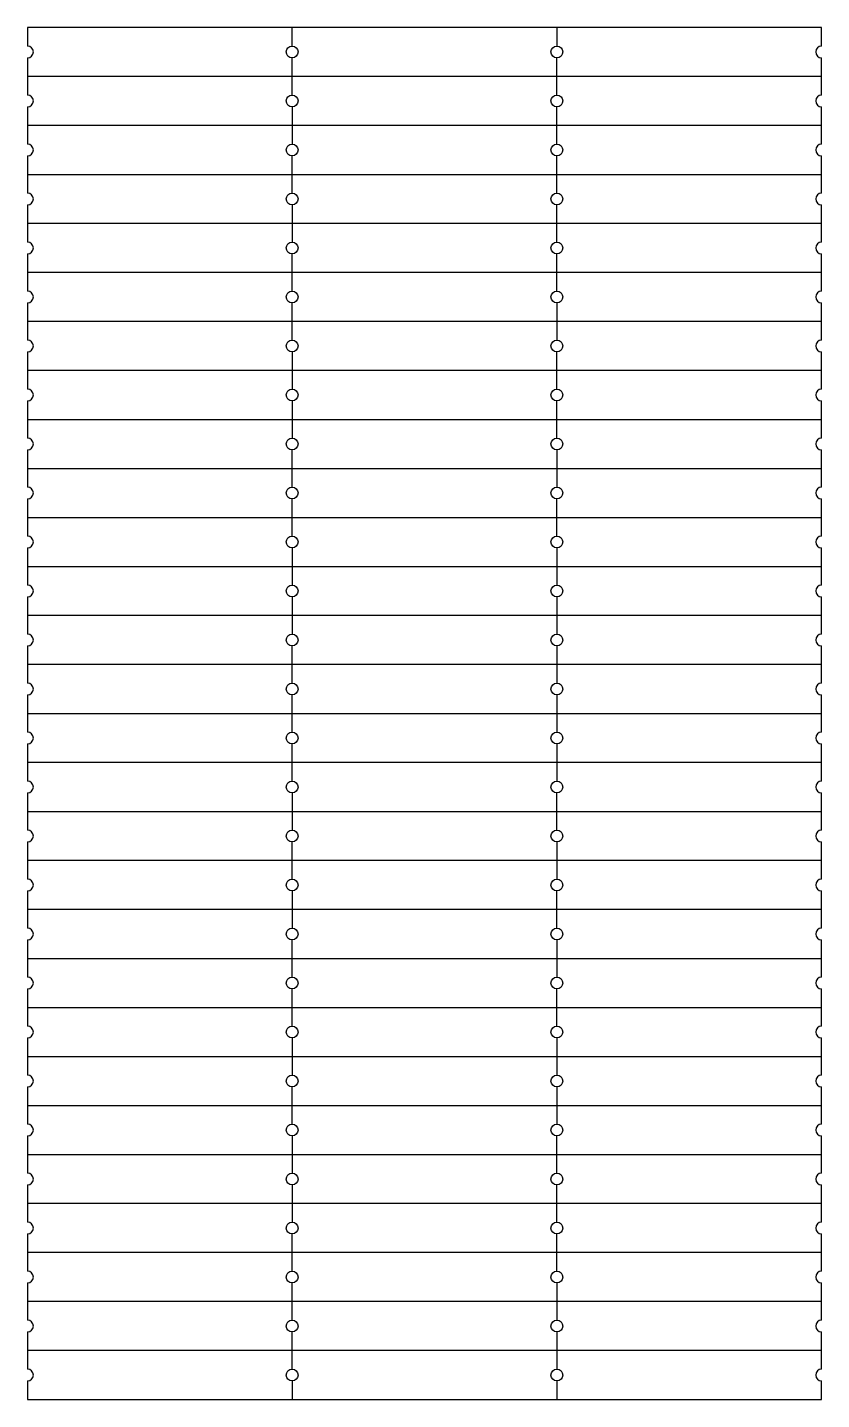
# Model space of a CAD drawing. Header units: millimetres. Extents: x 25 to 430, y 14 to 714.
import ezdxf

# ---------------------------------------------------------------- set-up
doc = ezdxf.new("R2010")
doc.units = ezdxf.units.MM

msp = doc.modelspace()

# ---------------------------------------------------------------- linework, layer by layer
at = {"color": 1}
for p, q in [((24.55, 714.09), (24.55, 704.59)), ((429.55, 714.09), (24.55, 714.09)), ((159.55, 704.59), (159.55, 714.09)), ((294.55, 714.09), (294.55, 704.59)), ((429.55, 704.59), (429.55, 714.09)), ((24.55, 698.59), (24.55, 679.59)), ((159.55, 679.59), (159.55, 698.59)), ((294.55, 679.59), (294.55, 698.59)), ((429.55, 679.59), (429.55, 698.59)), ((429.55, 689.09), (24.55, 689.09)), ((24.55, 673.59), (24.55, 654.59)), ((159.55, 673.59), (159.55, 654.59)), ((294.55, 654.59), (294.55, 673.59)), ((429.55, 654.59), (429.55, 673.59)), ((429.55, 664.09), (24.55, 664.09)), ((24.55, 648.59), (24.55, 629.59)), ((159.55, 629.59), (159.55, 648.59)), ((294.55, 629.59), (294.55, 648.59)), ((429.55, 629.59), (429.55, 648.59)), ((24.55, 639.09), (429.55, 639.09)), ((24.55, 623.59), (24.55, 604.59)), ((159.55, 623.59), (159.55, 604.59)), ((294.55, 604.59), (294.55, 623.59)), ((429.55, 604.59), (429.55, 623.59)), ((429.55, 614.09), (24.55, 614.09)), ((24.55, 598.59), (24.55, 579.59)), ((159.55, 579.59), (159.55, 598.59)), ((294.55, 579.59), (294.55, 598.59)), ((429.55, 579.59), (429.55, 598.59)), ((429.55, 589.09), (24.55, 589.09)), ((24.55, 573.59), (24.55, 554.59)), ((159.55, 554.59), (159.55, 573.59)), ((294.55, 573.59), (294.55, 554.59)), ((429.55, 554.59), (429.55, 573.59)), ((429.55, 564.09), (24.55, 564.09)), ((24.55, 548.59), (24.55, 529.59)), ((159.55, 548.59), (159.55, 529.59)), ((294.55, 529.59), (294.55, 548.59)), ((429.55, 529.59), (429.55, 548.59)), ((429.55, 539.09), (24.55, 539.09)), ((24.55, 523.59), (24.55, 504.59)), ((159.55, 523.59), (159.55, 504.59)), ((294.55, 504.59), (294.55, 523.59)), ((429.55, 504.59), (429.55, 523.59)), ((24.55, 514.09), (429.55, 514.09)), ((24.55, 498.59), (24.55, 479.59)), ((159.55, 479.59), (159.55, 498.59)), ((294.55, 498.59), (294.55, 479.59)), ((429.55, 479.59), (429.55, 498.59)), ((24.55, 489.09), (429.55, 489.09)), ((24.55, 473.59), (24.55, 454.59)), ((159.55, 454.59), (159.55, 473.59)), ((294.55, 454.59), (294.55, 473.59)), ((429.55, 454.59), (429.55, 473.59)), ((24.55, 464.09), (429.55, 464.09)), ((24.55, 448.59), (24.55, 429.59)), ((159.55, 448.59), (159.55, 429.59)), ((294.55, 448.59), (294.55, 429.59)), ((429.55, 429.59), (429.55, 448.59)), ((24.55, 439.09), (429.55, 439.09)), ((24.55, 423.59), (24.55, 404.59)), ((159.55, 423.59), (159.55, 404.59)), ((294.55, 423.59), (294.55, 404.59)), ((429.55, 404.59), (429.55, 423.59)), ((429.55, 414.09), (24.55, 414.09)), ((24.55, 398.59), (24.55, 379.59)), ((159.55, 379.59), (159.55, 398.59)), ((294.55, 398.59), (294.55, 379.59)), ((429.55, 379.59), (429.55, 398.59)), ((429.55, 389.09), (24.55, 389.09)), ((24.55, 373.59), (24.55, 354.59)), ((159.55, 354.59), (159.55, 373.59)), ((294.55, 373.59), (294.55, 354.59)), ((429.55, 354.59), (429.55, 373.59)), ((24.55, 364.09), (429.55, 364.09)), ((24.55, 348.59), (24.55, 329.59)), ((159.55, 329.59), (159.55, 348.59)), ((294.55, 348.59), (294.55, 329.59)), ((429.55, 329.59), (429.55, 348.59)), ((429.55, 339.09), (24.55, 339.09)), ((24.55, 323.59), (24.55, 304.59)), ((159.55, 323.59), (159.55, 304.59)), ((294.55, 304.59), (294.55, 323.59)), ((429.55, 304.59), (429.55, 323.59)), ((24.55, 314.09), (429.55, 314.09)), ((24.55, 298.59), (24.55, 279.59)), ((159.55, 279.59), (159.55, 298.59)), ((294.55, 298.59), (294.55, 279.59)), ((429.55, 279.59), (429.55, 298.59)), ((429.55, 289.09), (24.55, 289.09)), ((24.55, 273.59), (24.55, 254.59)), ((159.55, 273.59), (159.55, 254.59)), ((294.55, 254.59), (294.55, 273.59)), ((429.55, 254.59), (429.55, 273.59)), ((429.55, 264.09), (24.55, 264.09)), ((24.55, 248.59), (24.55, 229.59)), ((159.55, 229.59), (159.55, 248.59)), ((294.55, 248.59), (294.55, 229.59)), ((429.55, 229.59), (429.55, 248.59)), ((24.55, 239.09), (429.55, 239.09)), ((24.55, 223.59), (24.55, 204.59)), ((159.55, 204.59), (159.55, 223.59)), ((294.55, 204.59), (294.55, 223.59)), ((429.55, 204.59), (429.55, 223.59)), ((24.55, 214.09), (429.55, 214.09)), ((24.55, 198.59), (24.55, 179.59)), ((159.55, 198.59), (159.55, 179.59)), ((294.55, 198.59), (294.55, 179.59)), ((429.55, 179.59), (429.55, 198.59)), ((24.55, 189.09), (429.55, 189.09)), ((24.55, 173.59), (24.55, 154.59)), ((159.55, 154.59), (159.55, 173.59)), ((294.55, 173.59), (294.55, 154.59)), ((429.55, 154.59), (429.55, 173.59)), ((24.55, 164.09), (429.55, 164.09)), ((24.55, 148.59), (24.55, 129.59)), ((159.55, 148.59), (159.55, 129.59)), ((294.55, 129.59), (294.55, 148.59)), ((429.55, 129.59), (429.55, 148.59)), ((24.55, 139.09), (429.55, 139.09)), ((24.55, 123.59), (24.55, 104.59)), ((159.55, 123.59), (159.55, 104.59)), ((294.55, 104.59), (294.55, 123.59)), ((429.55, 104.59), (429.55, 123.59)), ((429.55, 114.09), (24.55, 114.09)), ((24.55, 98.59), (24.55, 79.59)), ((159.55, 79.59), (159.55, 98.59)), ((294.55, 79.59), (294.55, 98.59)), ((429.55, 79.59), (429.55, 98.59)), ((429.55, 89.09), (24.55, 89.09)), ((24.55, 73.59), (24.55, 54.59)), ((159.55, 54.59), (159.55, 73.59)), ((294.55, 73.59), (294.55, 54.59)), ((429.55, 54.59), (429.55, 73.59)), ((429.55, 64.09), (24.55, 64.09)), ((24.55, 48.59), (24.55, 29.59)), ((159.55, 29.59), (159.55, 48.59)), ((294.55, 48.59), (294.55, 29.59)), ((429.55, 29.59), (429.55, 48.59)), ((429.55, 39.09), (24.55, 39.09)), ((24.55, 23.59), (24.55, 14.09)), ((159.55, 23.59), (159.55, 14.09)), ((294.55, 23.59), (294.55, 14.09)), ((429.55, 14.09), (429.55, 23.59)), ((24.55, 14.09), (429.55, 14.09))]:
    msp.add_line(p, q, dxfattribs=at)
for centre in [(159.55, 701.59), (294.55, 701.59), (159.55, 676.59), (294.55, 676.59), (159.55, 651.59), (294.55, 651.59), (159.55, 626.59), (294.55, 626.59), (159.55, 601.59), (294.55, 601.59), (159.55, 576.59), (294.55, 576.59), (159.55, 551.59), (294.55, 551.59), (159.55, 526.59), (294.55, 526.59), (159.55, 501.59), (294.55, 501.59), (159.55, 476.59), (294.55, 476.59), (159.55, 451.59), (294.55, 451.59), (159.55, 426.59), (294.55, 426.59), (159.55, 401.59), (294.55, 401.59), (159.55, 376.59), (294.55, 376.59), (159.55, 351.59), (294.55, 351.59), (159.55, 326.59), (294.55, 326.59), (159.55, 301.59), (294.55, 301.59), (159.55, 276.59), (294.55, 276.59), (159.55, 251.59), (294.55, 251.59), (159.55, 226.59), (294.55, 226.59), (159.55, 201.59), (294.55, 201.59), (159.55, 176.59), (294.55, 176.59), (159.55, 151.59), (294.55, 151.59), (159.55, 126.59), (294.55, 126.59), (159.55, 101.59), (294.55, 101.59), (159.55, 76.59), (294.55, 76.59), (159.55, 51.59), (294.55, 51.59), (159.55, 26.59), (294.55, 26.59)]:
    msp.add_circle(centre, 3, dxfattribs=at)
for centre, start, end in [((24.55, 701.59), 270, 90), ((429.55, 701.59), 90, 270), ((24.55, 676.59), 270, 90), ((429.55, 676.59), 90, 270), ((24.55, 651.59), 270, 90), ((429.55, 651.59), 90, 270), ((24.55, 626.59), 270, 90), ((429.55, 626.59), 90, 270), ((24.55, 601.59), 270, 90), ((429.55, 601.59), 90, 270), ((24.55, 576.59), 270, 90), ((429.55, 576.59), 90, 270), ((24.55, 551.59), 270, 90), ((429.55, 551.59), 90, 270), ((24.55, 526.59), 270, 90), ((429.55, 526.59), 90, 270), ((24.55, 501.59), 270, 90), ((429.55, 501.59), 90, 270), ((24.55, 476.59), 270, 90), ((429.55, 476.59), 90, 270), ((24.55, 451.59), 270, 90), ((429.55, 451.59), 90, 270), ((24.55, 426.59), 270, 90), ((429.55, 426.59), 90, 270), ((24.55, 401.59), 270, 90), ((429.55, 401.59), 90, 270), ((24.55, 376.59), 270, 90), ((429.55, 376.59), 90, 270), ((24.55, 351.59), 270, 90), ((429.55, 351.59), 90, 270), ((24.55, 326.59), 270, 90), ((429.55, 326.59), 90, 270), ((24.55, 301.59), 270, 90), ((429.55, 301.59), 90, 270), ((24.55, 276.59), 270, 90), ((429.55, 276.59), 90, 270), ((24.55, 251.59), 270, 90), ((429.55, 251.59), 90, 270), ((24.55, 226.59), 270, 90), ((429.55, 226.59), 90, 270), ((24.55, 201.59), 270, 90), ((429.55, 201.59), 90, 270), ((24.55, 176.59), 270, 90), ((429.55, 176.59), 90, 270), ((24.55, 151.59), 270, 90), ((429.55, 151.59), 90, 270), ((24.55, 126.59), 270, 90), ((429.55, 126.59), 90, 270), ((24.55, 101.59), 270, 90), ((429.55, 101.59), 90, 270), ((24.55, 76.59), 270, 90), ((429.55, 76.59), 90, 270), ((24.55, 51.59), 270, 90), ((429.55, 51.59), 90, 270), ((24.55, 26.59), 270, 90), ((429.55, 26.59), 90, 270)]:
    msp.add_arc(centre, 3, start, end, dxfattribs=at)

doc.saveas('drawing.dxf')
